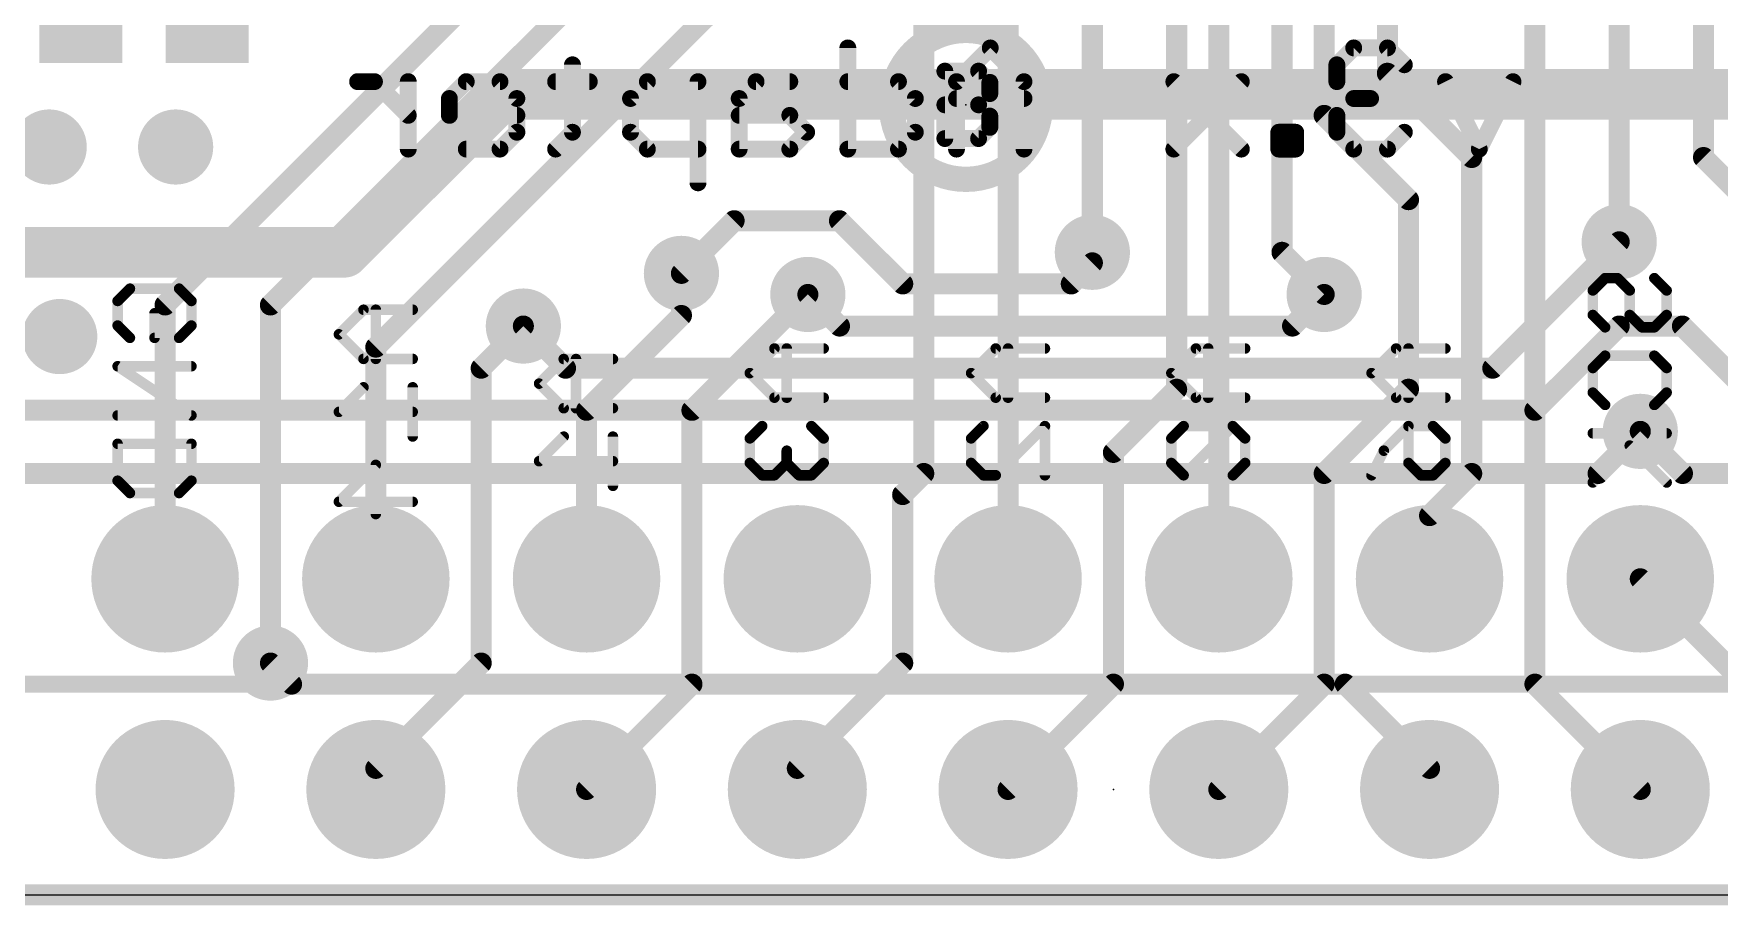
# Model space of a CAD drawing. Extents: x -0.1 to 50.9, y -0.1 to 23.
# Drawn here: x 12.39 to 32.7, y -0.13 to 10.38 of the extents above; entities that cross this region are included whole.
import ezdxf

# ---------------------------------------------------------------- set-up
doc = ezdxf.new("R2010")
doc.units = 0
for name, color, linetype in [('1', 12, 'CONTINUOUS'), ('16', 132, 'CONTINUOUS'), ('17', 110, 'CONTINUOUS'), ('18', 110, 'CONTINUOUS'), ('20', 53, 'CONTINUOUS'), ('21', 40, 'CONTINUOUS'), ('22', 6, 'CONTINUOUS'), ('23', 40, 'CONTINUOUS')]:
    doc.layers.add(name, color=color, linetype=linetype)

# ---------------------------------------------------------------- blocks, each defined once
blk = doc.blocks.new('ROUNDP')
at = {"const_width": 0.5}
blk.add_lwpolyline([(0, -0.25, 1), (0, 0.25, 1), (0, -0.25)], format="xyb", dxfattribs=at)
blk = doc.blocks.new('RECT')
blk.add_solid([(-0.5, -0.5), (0.5, -0.5), (-0.5, 0.5), (0.5, 0.5)])
blk = doc.blocks.new('ROUNDV')
at = {"const_width": 0.5}
blk.add_lwpolyline([(0, -0.25, 1), (0, 0.25, 1), (0, -0.25)], format="xyb", dxfattribs=at)

msp = doc.modelspace()

# ---------------------------------------------------------------- linework, layer by layer
at = {"layer": '1'}
for points, const_width in [([(18.034, 9.652), (16.129, 7.747)], 0.6096), ([(33.528, 9.652), (18.034, 9.652)], 0.6096), ([(20.193, 7.493), (20.828, 8.128)], 0.254), ([(20.828, 8.128), (22.098, 8.128)], 0.254), ([(22.098, 8.128), (22.86, 7.366)], 0.254), ([(16.129, 7.747), (10.939, 7.747)], 0.6096), ([(31.496, 7.874), (29.972, 6.35)], 0.254), ([(24.892, 7.366), (25.146, 7.62)], 0.254), ([(25.146, 7.62), (25.146, 7.747)], 0.254), ([(22.098, 6.858), (21.717, 7.239)], 0.254), ([(22.86, 7.366), (24.892, 7.366)], 0.254), ([(27.94, 7.239), (27.559, 6.858)], 0.254), ([(18.796, 6.35), (18.288, 6.858)], 0.254), ([(27.559, 6.858), (22.098, 6.858)], 0.254), ([(31.496, 6.858), (30.48, 5.842)], 0.254), ([(32.258, 6.858), (31.496, 6.858)], 0.254), ([(33.02, 6.096), (32.258, 6.858)], 0.254), ([(29.972, 6.35), (18.796, 6.35)], 0.254), ([(30.48, 5.842), (5.842, 5.842)], 0.254), ([(31.242, 5.08), (31.75, 5.588)], 0.254), ([(7.62, 5.08), (31.242, 5.08)], 0.254), ([(15.494, 2.54), (15.24, 2.794)], 0.254), ([(28.194, 2.54), (15.494, 2.54)], 0.254), ([(29.21, 1.524), (28.194, 2.54)], 0.254), ([(29.21, 1.27), (29.21, 1.524)], 0.254), ([(0, 0), (50.8, 0)], 0.254)]:
    msp.add_lwpolyline(points, dxfattribs=dict(at, const_width=const_width))
for points, const_width in [([(18.034, 9.8044, 1), (18.034, 9.4996)], 0.3048), ([(18.1418, 9.5442, 1), (17.9262, 9.7598)], 0.3048), ([(20.828, 8.1915, 1), (20.828, 8.0645)], 0.127), ([(20.8729, 8.0831, 1), (20.7831, 8.1729)], 0.127), ([(22.1429, 8.1729, 1), (22.0531, 8.0831)], 0.127), ([(22.098, 8.0645, 1), (22.098, 8.1915)], 0.127), ([(16.0212, 7.8548, 1), (16.2368, 7.6392)], 0.3048), ([(16.129, 7.5946, 1), (16.129, 7.8994)], 0.3048), ([(31.5409, 7.8291, 1), (31.4511, 7.9189)], 0.127), ([(25.2095, 7.747, 1), (25.0825, 7.747)], 0.127), ([(25.1909, 7.5751, 1), (25.1011, 7.6649)], 0.127), ([(20.1481, 7.5379, 1), (20.2379, 7.4481)], 0.127), ([(25.0825, 7.62, 1), (25.2095, 7.62)], 0.127), ([(21.7619, 7.2839, 1), (21.6721, 7.1941)], 0.127), ([(22.86, 7.4295, 1), (22.86, 7.3025)], 0.127), ([(22.8151, 7.3211, 1), (22.9049, 7.4109)], 0.127), ([(24.8471, 7.4109, 1), (24.9369, 7.3211)], 0.127), ([(24.892, 7.3025, 1), (24.892, 7.4295)], 0.127), ([(27.9849, 7.1941, 1), (27.8951, 7.2839)], 0.127), ([(18.3329, 6.9029, 1), (18.2431, 6.8131)], 0.127), ([(22.098, 6.9215, 1), (22.098, 6.7945)], 0.127), ([(22.0531, 6.8131, 1), (22.1429, 6.9029)], 0.127), ([(27.5141, 6.9029, 1), (27.6039, 6.8131)], 0.127), ([(27.559, 6.7945, 1), (27.559, 6.9215)], 0.127), ([(31.496, 6.9215, 1), (31.496, 6.7945)], 0.127), ([(31.5409, 6.8131, 1), (31.4511, 6.9029)], 0.127), ([(32.3029, 6.9029, 1), (32.2131, 6.8131)], 0.127), ([(32.258, 6.7945, 1), (32.258, 6.9215)], 0.127), ([(18.796, 6.4135, 1), (18.796, 6.2865)], 0.127), ([(18.7511, 6.3051, 1), (18.8409, 6.3949)], 0.127), ([(29.9271, 6.3949, 1), (30.0169, 6.3051)], 0.127), ([(29.972, 6.2865, 1), (29.972, 6.4135)], 0.127), ([(30.4351, 5.8869, 1), (30.5249, 5.7971)], 0.127), ([(30.48, 5.7785, 1), (30.48, 5.9055)], 0.127), ([(31.7949, 5.5431, 1), (31.7051, 5.6329)], 0.127), ([(31.1971, 5.1249, 1), (31.2869, 5.0351)], 0.127), ([(31.242, 5.0165, 1), (31.242, 5.1435)], 0.127), ([(15.2849, 2.8389, 1), (15.1951, 2.7491)], 0.127), ([(15.494, 2.6035, 1), (15.494, 2.4765)], 0.127), ([(15.4491, 2.4951, 1), (15.5389, 2.5849)], 0.127), ([(28.2389, 2.5849, 1), (28.1491, 2.4951)], 0.127), ([(28.194, 2.4765, 1), (28.194, 2.6035)], 0.127), ([(29.2735, 1.524, 1), (29.1465, 1.524)], 0.127), ([(29.1651, 1.4791, 1), (29.2549, 1.5689)], 0.127), ([(29.1465, 1.27, 1), (29.2735, 1.27)], 0.127)]:
    msp.add_lwpolyline(points, format="xyb", dxfattribs=dict(at, const_width=const_width))
at = {"layer": '16', "const_width": 0.254}
for points in [[(25.146, 7.747), (25.146, 17.526)], [(26.162, 17.526), (26.162, 6.096)], [(23.114, 17.272), (23.114, 5.08)], [(26.67, 3.81), (26.67, 17.018)], [(27.432, 16.764), (27.432, 7.747)], [(24.13, 3.81), (24.13, 16.51)], [(27.94, 9.398), (27.94, 15.494)], [(28.702, 9.906), (28.702, 14.986)], [(31.496, 13.716), (31.496, 7.874)], [(13.97, 7.112), (19.304, 12.446)], [(15.24, 7.112), (20.32, 12.192)], [(21.844, 11.938), (16.51, 6.604)], [(32.512, 11.176), (32.512, 8.89)], [(30.48, 2.54), (30.48, 10.922)], [(29.718, 8.89), (28.702, 9.906)], [(28.956, 8.382), (27.94, 9.398)], [(29.718, 5.08), (29.718, 8.89)], [(32.512, 8.89), (33.782, 7.62)], [(28.956, 6.096), (28.956, 8.382)], [(27.432, 7.747), (27.94, 7.239)], [(20.193, 6.985), (20.193, 7.493)], [(21.717, 7.239), (20.32, 5.842)], [(13.97, 3.81), (13.97, 7.112)], [(15.24, 2.794), (15.24, 7.112)], [(19.05, 5.842), (20.193, 6.985)], [(18.288, 6.858), (17.78, 6.35)], [(16.51, 6.604), (16.51, 3.81)], [(17.78, 6.35), (17.78, 2.794)], [(26.162, 6.096), (25.4, 5.334)], [(27.94, 5.08), (28.956, 6.096)], [(19.05, 3.81), (19.05, 5.842)], [(20.32, 5.842), (20.32, 2.54)], [(31.75, 5.588), (32.258, 5.08)], [(25.4, 5.334), (25.4, 2.54)], [(23.114, 5.08), (22.86, 4.826)], [(27.94, 2.54), (27.94, 5.08)], [(29.21, 4.572), (29.718, 5.08)], [(32.258, 5.08), (35.814, 5.08)], [(22.86, 4.826), (22.86, 2.794)], [(29.21, 3.81), (29.21, 4.572)], [(31.75, 3.81), (34.29, 1.27)], [(17.78, 2.794), (16.51, 1.524)], [(22.86, 2.794), (21.59, 1.524)], [(20.32, 2.54), (19.05, 1.27)], [(25.4, 2.54), (24.13, 1.27)], [(26.67, 1.27), (27.94, 2.54)], [(31.75, 1.27), (30.48, 2.54)], [(16.51, 1.524), (16.51, 1.27)], [(21.59, 1.524), (21.59, 1.27)], [(0, 0), (50.8, 0)]]:
    msp.add_lwpolyline(points, dxfattribs=at)
at = {"layer": '16', "const_width": 0.127}
for points in [[(28.7469, 9.9509, 1), (28.6571, 9.8611)], [(28.6385, 9.906, 1), (28.7655, 9.906)], [(27.9849, 9.4429, 1), (27.8951, 9.3531)], [(27.8765, 9.398, 1), (28.0035, 9.398)], [(29.7815, 8.89, 1), (29.6545, 8.89)], [(29.6731, 8.8451, 1), (29.7629, 8.9349)], [(32.5569, 8.9349, 1), (32.4671, 8.8451)], [(32.4485, 8.89, 1), (32.5755, 8.89)], [(29.0195, 8.382, 1), (28.8925, 8.382)], [(28.9111, 8.3371, 1), (29.0009, 8.4269)], [(31.4325, 7.874, 1), (31.5595, 7.874)], [(25.0825, 7.747, 1), (25.2095, 7.747)], [(27.4769, 7.7919, 1), (27.3871, 7.7021)], [(27.3685, 7.747, 1), (27.4955, 7.747)], [(20.2565, 7.493, 1), (20.1295, 7.493)], [(21.7619, 7.1941, 1), (21.6721, 7.2839)], [(27.8951, 7.1941, 1), (27.9849, 7.2839)], [(14.0335, 7.112, 1), (13.9065, 7.112)], [(13.9251, 7.1569, 1), (14.0149, 7.0671)], [(15.3035, 7.112, 1), (15.1765, 7.112)], [(15.1951, 7.1569, 1), (15.2849, 7.0671)], [(20.2379, 6.9401, 1), (20.1481, 7.0299)], [(18.3329, 6.8131, 1), (18.2431, 6.9029)], [(20.1295, 6.985, 1), (20.2565, 6.985)], [(16.5735, 6.604, 1), (16.4465, 6.604)], [(16.4651, 6.6489, 1), (16.5549, 6.5591)], [(17.8435, 6.35, 1), (17.7165, 6.35)], [(17.7351, 6.3949, 1), (17.8249, 6.3051)], [(26.0985, 6.096, 1), (26.2255, 6.096)], [(26.2069, 6.0511, 1), (26.1171, 6.1409)], [(28.8925, 6.096, 1), (29.0195, 6.096)], [(29.0009, 6.0511, 1), (28.9111, 6.1409)], [(19.1135, 5.842, 1), (18.9865, 5.842)], [(19.0051, 5.8869, 1), (19.0949, 5.7971)], [(20.3835, 5.842, 1), (20.2565, 5.842)], [(20.2751, 5.8869, 1), (20.3649, 5.7971)], [(31.7949, 5.6329, 1), (31.7051, 5.5431)], [(25.4635, 5.334, 1), (25.3365, 5.334)], [(25.3551, 5.3789, 1), (25.4449, 5.2891)], [(23.0505, 5.08, 1), (23.1775, 5.08)], [(23.1589, 5.0351, 1), (23.0691, 5.1249)], [(28.0035, 5.08, 1), (27.8765, 5.08)], [(27.8951, 5.1249, 1), (27.9849, 5.0351)], [(29.6545, 5.08, 1), (29.7815, 5.08)], [(29.7629, 5.0351, 1), (29.6731, 5.1249)], [(32.258, 5.1435, 1), (32.258, 5.0165)], [(32.2131, 5.0351, 1), (32.3029, 5.1249)], [(22.9235, 4.826, 1), (22.7965, 4.826)], [(22.8151, 4.8709, 1), (22.9049, 4.7811)], [(29.2735, 4.572, 1), (29.1465, 4.572)], [(29.1651, 4.6169, 1), (29.2549, 4.5271)], [(13.9065, 3.81, 1), (14.0335, 3.81)], [(16.4465, 3.81, 1), (16.5735, 3.81)], [(18.9865, 3.81, 1), (19.1135, 3.81)], [(24.0665, 3.81, 1), (24.1935, 3.81)], [(26.6065, 3.81, 1), (26.7335, 3.81)], [(29.1465, 3.81, 1), (29.2735, 3.81)], [(31.7949, 3.8549, 1), (31.7051, 3.7651)], [(15.1765, 2.794, 1), (15.3035, 2.794)], [(17.7165, 2.794, 1), (17.8435, 2.794)], [(17.8249, 2.7491, 1), (17.7351, 2.8389)], [(22.7965, 2.794, 1), (22.9235, 2.794)], [(22.9049, 2.7491, 1), (22.8151, 2.8389)], [(20.3649, 2.4951, 1), (20.2751, 2.5849)], [(25.4449, 2.4951, 1), (25.3551, 2.5849)], [(27.9849, 2.4951, 1), (27.8951, 2.5849)], [(30.5249, 2.5849, 1), (30.4351, 2.4951)], [(20.2565, 2.54, 1), (20.3835, 2.54)], [(25.3365, 2.54, 1), (25.4635, 2.54)], [(27.8765, 2.54, 1), (28.0035, 2.54)], [(30.4165, 2.54, 1), (30.5435, 2.54)], [(16.5735, 1.524, 1), (16.4465, 1.524)], [(16.4651, 1.5689, 1), (16.5549, 1.4791)], [(21.6535, 1.524, 1), (21.5265, 1.524)], [(21.5451, 1.5689, 1), (21.6349, 1.4791)], [(16.4465, 1.27, 1), (16.5735, 1.27)], [(19.0051, 1.3149, 1), (19.0949, 1.2251)], [(21.5265, 1.27, 1), (21.6535, 1.27)], [(24.0851, 1.3149, 1), (24.1749, 1.2251)], [(26.6251, 1.3149, 1), (26.7149, 1.2251)], [(31.7051, 1.2251, 1), (31.7949, 1.3149)]]:
    msp.add_lwpolyline(points, format="xyb", dxfattribs=at)
at = {"layer": '20'}
msp.add_line((2.54, 0), (48.26, 0), dxfattribs=at)
at = {"layer": '21'}
for points, const_width in [([(23.622, 8.627, 1), (23.622, 10.423, 1), (23.622, 8.627)], 0.3048), ([(23.4188, 9.9321, 1), (23.3172, 9.9321)], 0.1016), ([(23.368, 9.9829, 1), (23.368, 9.8813)], 0.1016), ([(23.8107, 9.968, 1), (23.7388, 9.8962)], 0.1016), ([(23.7747, 9.8813, 1), (23.7747, 9.9829)], 0.1016), ([(23.9611, 9.7965, 1), (23.8595, 9.7965)], 0.1016), ([(23.8744, 9.7606, 1), (23.9462, 9.8324)], 0.1016), ([(23.9462, 9.625, 1), (23.8744, 9.6968)], 0.1016), ([(23.368, 9.5761, 1), (23.368, 9.4745)], 0.1016), ([(23.8107, 9.5613, 1), (23.7388, 9.4894)], 0.1016), ([(23.7388, 9.5613, 1), (23.8107, 9.4894)], 0.1016), ([(23.7747, 9.4745, 1), (23.7747, 9.5761)], 0.1016), ([(23.8595, 9.6609, 1), (23.9611, 9.6609)], 0.1016), ([(23.9611, 9.3898, 1), (23.8595, 9.3898)], 0.1016), ([(23.8744, 9.3538, 1), (23.9462, 9.4257)], 0.1016), ([(23.9462, 9.2183, 1), (23.8744, 9.2901)], 0.1016), ([(23.368, 9.1694, 1), (23.368, 9.0678)], 0.1016), ([(23.3172, 9.1186, 1), (23.4188, 9.1186)], 0.1016), ([(23.7388, 9.1545, 1), (23.8107, 9.0827)], 0.1016), ([(23.7747, 9.0678, 1), (23.7747, 9.1694)], 0.1016), ([(23.8595, 9.2542, 1), (23.9611, 9.2542)], 0.1016)]:
    msp.add_lwpolyline(points, format="xyb", dxfattribs=dict(at, const_width=const_width))
at = {"layer": '21', "const_width": 0.2032}
for points in [[(23.368, 9.1186), (23.368, 9.9321)], [(23.368, 9.9321), (23.7747, 9.9321)], [(23.7747, 9.9321), (23.9103, 9.7965)], [(23.9103, 9.6609), (23.7747, 9.5253)], [(23.9103, 9.7965), (23.9103, 9.6609)], [(23.368, 9.5253), (23.7747, 9.5253)], [(23.7747, 9.5253), (23.9103, 9.3898)], [(23.9103, 9.2542), (23.7747, 9.1186)], [(23.9103, 9.3898), (23.9103, 9.2542)], [(23.7747, 9.1186), (23.368, 9.1186)], [(35.56, 2.54), (0, 2.54)]]:
    msp.add_lwpolyline(points, dxfattribs=at)
at = {"layer": '22'}
for points, const_width in [([(22.1989, 10.2118), (22.1989, 8.9916)], 0.2032), ([(23.9154, 10.2118), (23.5086, 9.8051)], 0.2032), ([(24.3221, 9.8051), (23.9154, 10.2118)], 0.2032), ([(28.2961, 10.2118), (28.0927, 10.0085)], 0.2032), ([(28.7028, 10.2118), (28.2961, 10.2118)], 0.2032), ([(28.9062, 10.0085), (28.7028, 10.2118)], 0.2032), ([(18.8799, 10.0085), (18.8799, 9.195)], 0.2032), ([(28.0927, 10.0085), (28.0927, 9.8051)], 0.2032), ([(16.4936, 9.8051), (16.2902, 9.8051)], 0.2032), ([(16.9004, 9.3983), (16.4936, 9.8051)], 0.2032), ([(16.9004, 8.9916), (16.9004, 9.8051)], 0.2032), ([(17.6, 9.8051), (17.3966, 9.6017)], 0.2032), ([(18.0067, 9.8051), (17.6, 9.8051)], 0.2032), ([(18.2101, 9.6017), (18.0067, 9.8051)], 0.2032), ([(19.0832, 9.8051), (18.6765, 9.8051)], 0.2032), ([(19.7828, 9.8051), (19.5795, 9.6017)], 0.2032), ([(20.393, 9.8051), (19.7828, 9.8051)], 0.2032), ([(20.393, 8.5849), (20.393, 9.8051)], 0.2032), ([(21.0926, 9.8051), (20.8892, 9.6017)], 0.2032), ([(21.4993, 9.8051), (21.0926, 9.8051)], 0.2032), ([(22.809, 9.8051), (22.1989, 9.8051)], 0.2032), ([(23.0124, 9.6017), (22.809, 9.8051)], 0.2032), ([(23.5086, 9.8051), (23.5086, 8.9916)], 0.2032), ([(24.3221, 8.9916), (24.3221, 9.8051)], 0.2032), ([(26.9416, 9.8051), (26.1281, 8.9916)], 0.2032), ([(26.9416, 8.9916), (26.1281, 9.8051)], 0.2032), ([(28.0927, 9.8051), (28.2961, 9.6017)], 0.2032), ([(29.8092, 8.9916), (29.4024, 9.8051)], 0.2032), ([(30.2159, 9.8051), (29.8092, 8.9916)], 0.2032), ([(17.3966, 9.6017), (17.3966, 9.3983)], 0.2032), ([(18.2101, 9.195), (18.2101, 9.6017)], 0.2032), ([(19.5795, 9.6017), (19.5795, 9.195)], 0.2032), ([(20.8892, 9.6017), (20.8892, 8.9916)], 0.2032), ([(23.0124, 9.195), (23.0124, 9.6017)], 0.2032), ([(24.3221, 9.6017), (23.5086, 9.6017)], 0.2032), ([(28.2961, 9.6017), (28.0927, 9.3983)], 0.2032), ([(28.2961, 9.6017), (28.4994, 9.6017)], 0.2032), ([(17.3966, 9.3983), (18.2101, 9.3983)], 0.2032), ([(21.4993, 9.3983), (20.8892, 9.3983)], 0.2032), ([(21.7027, 9.195), (21.4993, 9.3983)], 0.2032), ([(28.0927, 9.3983), (28.0927, 9.195)], 0.2032), ([(18.0067, 8.9916), (18.2101, 9.195)], 0.2032), ([(18.8799, 9.195), (18.6765, 8.9916)], 0.2032), ([(19.5795, 9.195), (19.7828, 8.9916)], 0.2032), ([(21.4993, 8.9916), (21.7027, 9.195)], 0.2032), ([(22.809, 8.9916), (23.0124, 9.195)], 0.2032), ([(27.5965, 9.195), (27.3931, 9.195)], 0.2032), ([(27.3931, 9.195), (27.3931, 8.9916)], 0.2032), ([(27.5965, 8.9916), (27.5965, 9.195)], 0.2032), ([(28.0927, 9.195), (28.2961, 8.9916)], 0.2032), ([(28.7028, 8.9916), (28.9062, 9.195)], 0.2032), ([(17.6, 8.9916), (18.0067, 8.9916)], 0.2032), ([(19.7828, 8.9916), (20.393, 8.9916)], 0.2032), ([(20.8892, 8.9916), (21.4993, 8.9916)], 0.2032), ([(22.1989, 8.9916), (22.809, 8.9916)], 0.2032), ([(27.3931, 8.9916), (27.5965, 8.9916)], 0.2032), ([(28.2961, 8.9916), (28.7028, 8.9916)], 0.2032), ([(13.3977, 7.1605), (13.546, 7.3088)], 0.127), ([(13.546, 7.3088), (14.1392, 7.3088)], 0.127), ([(14.1392, 7.3088), (14.2875, 7.1605)], 0.127), ([(31.1777, 7.2875), (31.326, 7.4358)], 0.127), ([(31.1777, 6.9909), (31.1777, 7.2875)], 0.127), ([(31.326, 7.4358), (31.4743, 7.4358)], 0.127), ([(31.4743, 7.4358), (31.6226, 7.2875)], 0.127), ([(31.6226, 7.2875), (31.6226, 6.9909)], 0.127), ([(32.0675, 7.2875), (31.9192, 7.4358)], 0.127), ([(32.0675, 6.9909), (32.0675, 7.2875)], 0.127), ([(13.3977, 6.8639), (13.3977, 7.1605)], 0.127), ([(14.2875, 7.1605), (14.2875, 6.8639)], 0.127), ([(16.3613, 7.0548), (16.0647, 6.7582)], 0.127), ([(16.9545, 7.0548), (16.3613, 7.0548)], 0.127), ([(16.5096, 7.0548), (16.5096, 6.4616)], 0.127), ([(13.546, 6.7156), (13.3977, 6.8639)], 0.127), ([(13.8426, 6.7156), (13.8426, 7.0122)], 0.127), ([(14.2875, 6.8639), (14.1392, 6.7156)], 0.127), ([(31.326, 6.8426), (31.1777, 6.9909)], 0.127), ([(31.6226, 6.9909), (31.7709, 6.8426)], 0.127), ([(31.9192, 6.8426), (32.0675, 6.9909)], 0.127), ([(14.1392, 6.7156), (13.8426, 6.7156)], 0.127), ([(16.0647, 6.7582), (16.3613, 6.4616)], 0.127), ([(31.7709, 6.8426), (31.9192, 6.8426)], 0.127), ([(16.3613, 6.4616), (16.9545, 6.4616)], 0.127), ([(18.7743, 6.46), (18.4777, 6.1634)], 0.127), ([(19.3675, 6.46), (18.7743, 6.46)], 0.127), ([(18.9226, 6.46), (18.9226, 5.8668)], 0.127), ([(21.3143, 6.587), (21.0177, 6.2904)], 0.127), ([(21.9075, 6.587), (21.3143, 6.587)], 0.127), ([(21.4626, 6.587), (21.4626, 5.9938)], 0.127), ([(23.9813, 6.587), (23.6847, 6.2904)], 0.127), ([(24.5745, 6.587), (23.9813, 6.587)], 0.127), ([(24.1296, 6.587), (24.1296, 5.9938)], 0.127), ([(26.3943, 6.587), (26.0977, 6.2904)], 0.127), ([(26.9875, 6.587), (26.3943, 6.587)], 0.127), ([(26.5426, 6.587), (26.5426, 5.9938)], 0.127), ([(28.8073, 6.587), (28.5107, 6.2904)], 0.127), ([(29.4005, 6.587), (28.8073, 6.587)], 0.127), ([(28.9556, 6.587), (28.9556, 5.9938)], 0.127), ([(31.1777, 6.352), (31.326, 6.5003)], 0.127), ([(31.326, 6.5003), (31.9192, 6.5003)], 0.127), ([(31.9192, 6.5003), (32.0675, 6.352)], 0.127), ([(14.2875, 6.3733), (13.3977, 6.3733)], 0.127), ([(13.3977, 6.3733), (14.2875, 5.7801)], 0.127), ([(21.0177, 6.2904), (21.3143, 5.9938)], 0.127), ([(23.6847, 6.2904), (23.9813, 5.9938)], 0.127), ([(26.0977, 6.2904), (26.3943, 5.9938)], 0.127), ([(28.5107, 6.2904), (28.8073, 5.9938)], 0.127), ([(31.1777, 6.0554), (31.1777, 6.352)], 0.127), ([(32.0675, 6.352), (32.0675, 6.0554)], 0.127), ([(16.3613, 6.1193), (16.0647, 5.8227)], 0.127), ([(16.9545, 6.1193), (16.9545, 5.5261)], 0.127), ([(18.4777, 6.1634), (18.7743, 5.8668)], 0.127), ([(31.326, 5.9071), (31.1777, 6.0554)], 0.127), ([(32.0675, 6.0554), (31.9192, 5.9071)], 0.127), ([(18.7743, 5.8668), (19.3675, 5.8668)], 0.127), ([(21.3143, 5.9938), (21.9075, 5.9938)], 0.127), ([(23.9813, 5.9938), (24.5745, 5.9938)], 0.127), ([(26.3943, 5.9938), (26.9875, 5.9938)], 0.127), ([(28.8073, 5.9938), (29.4005, 5.9938)], 0.127), ([(14.2875, 5.7801), (13.3977, 5.7801)], 0.127), ([(16.0647, 5.8227), (16.9545, 5.8227)], 0.127), ([(21.166, 5.6515), (21.0177, 5.5032)], 0.127), ([(21.9075, 5.5032), (21.7592, 5.6515)], 0.127), ([(23.6847, 5.5032), (23.833, 5.6515)], 0.127), ([(24.5745, 5.6515), (23.9813, 5.0583)], 0.127), ([(24.5745, 5.0583), (24.5745, 5.6515)], 0.127), ([(26.246, 5.6515), (26.0977, 5.5032)], 0.127), ([(26.8392, 5.6515), (26.246, 5.6515)], 0.127), ([(26.8392, 5.6515), (26.246, 5.0583)], 0.127), ([(26.9875, 5.5032), (26.8392, 5.6515)], 0.127), ([(28.659, 5.3549), (28.9556, 5.6515)], 0.127), ([(28.9556, 5.6515), (29.2522, 5.6515)], 0.127), ([(28.9556, 5.2066), (28.9556, 5.6515)], 0.127), ([(29.2522, 5.6515), (29.4005, 5.5032)], 0.127), ([(13.3977, 5.4377), (14.2875, 5.4377)], 0.127), ([(13.3977, 4.9929), (13.3977, 5.4377)], 0.127), ([(14.2875, 5.4377), (14.2875, 4.9929)], 0.127), ([(18.7743, 5.5245), (18.4777, 5.2279)], 0.127), ([(19.3675, 5.5245), (19.3675, 4.9313)], 0.127), ([(21.0177, 5.5032), (21.0177, 5.2066)], 0.127), ([(21.9075, 5.2066), (21.9075, 5.5032)], 0.127), ([(23.6847, 5.2066), (23.6847, 5.5032)], 0.127), ([(26.0977, 5.5032), (26.0977, 5.2066)], 0.127), ([(26.9875, 5.2066), (26.9875, 5.5032)], 0.127), ([(29.4005, 5.5032), (29.4005, 5.2066)], 0.127), ([(31.1777, 5.5647), (32.0675, 5.5647)], 0.127), ([(31.7709, 5.5647), (31.1777, 4.9716)], 0.127), ([(18.4777, 5.2279), (19.3675, 5.2279)], 0.127), ([(21.4626, 5.2066), (21.4626, 5.3549)], 0.127), ([(28.5107, 5.0583), (28.659, 5.3549)], 0.127), ([(31.6226, 5.4165), (32.0675, 4.9716)], 0.127), ([(16.0647, 4.7389), (16.5096, 5.1837)], 0.127), ([(16.5096, 5.1837), (16.5096, 4.5906)], 0.127), ([(21.0177, 5.2066), (21.166, 5.0583)], 0.127), ([(21.166, 5.0583), (21.3143, 5.0583)], 0.127), ([(21.3143, 5.0583), (21.4626, 5.2066)], 0.127), ([(21.4626, 5.2066), (21.6109, 5.0583)], 0.127), ([(21.6109, 5.0583), (21.7592, 5.0583)], 0.127), ([(21.7592, 5.0583), (21.9075, 5.2066)], 0.127), ([(23.833, 5.0583), (23.6847, 5.2066)], 0.127), ([(23.9813, 5.0583), (23.833, 5.0583)], 0.127), ([(26.0977, 5.2066), (26.246, 5.0583)], 0.127), ([(26.246, 5.0583), (26.8392, 5.0583)], 0.127), ([(26.8392, 5.0583), (26.9875, 5.2066)], 0.127), ([(29.1039, 5.0583), (28.9556, 5.2066)], 0.127), ([(29.2522, 5.0583), (29.1039, 5.0583)], 0.127), ([(29.4005, 5.2066), (29.2522, 5.0583)], 0.127), ([(13.546, 4.8446), (13.3977, 4.9929)], 0.127), ([(14.1392, 4.8446), (13.546, 4.8446)], 0.127), ([(14.2875, 4.9929), (14.1392, 4.8446)], 0.127), ([(16.9545, 4.7389), (16.0647, 4.7389)], 0.127)]:
    msp.add_lwpolyline(points, dxfattribs=dict(at, const_width=const_width))
for points, const_width in [([(22.2497, 10.2118, 1), (22.1481, 10.2118)], 0.1016), ([(23.9513, 10.2478, 1), (23.8795, 10.1759)], 0.1016), ([(23.9513, 10.1759, 1), (23.8795, 10.2478)], 0.1016), ([(28.2961, 10.2626, 1), (28.2961, 10.161)], 0.1016), ([(28.332, 10.1759, 1), (28.2601, 10.2478)], 0.1016), ([(28.7387, 10.2478, 1), (28.6669, 10.1759)], 0.1016), ([(28.7028, 10.161, 1), (28.7028, 10.2626)], 0.1016), ([(18.9307, 10.0085, 1), (18.8291, 10.0085)], 0.1016), ([(28.1435, 10.0085, 1), (28.0419, 10.0085)], 0.1016), ([(28.0568, 10.0444, 1), (28.1286, 9.9725)], 0.1016), ([(28.8703, 9.9725, 1), (28.9421, 10.0444)], 0.1016), ([(16.2902, 9.8559, 1), (16.2902, 9.7543)], 0.1016), ([(16.5295, 9.841, 1), (16.4577, 9.7692)], 0.1016), ([(16.4936, 9.7543, 1), (16.4936, 9.8559)], 0.1016), ([(16.9512, 9.8051, 1), (16.8496, 9.8051)], 0.1016), ([(17.6, 9.8559, 1), (17.6, 9.7543)], 0.1016), ([(17.6359, 9.7692, 1), (17.564, 9.841)], 0.1016), ([(18.0426, 9.841, 1), (17.9708, 9.7692)], 0.1016), ([(18.0067, 9.7543, 1), (18.0067, 9.8559)], 0.1016), ([(18.6765, 9.8559, 1), (18.6765, 9.7543)], 0.1016), ([(19.0832, 9.7543, 1), (19.0832, 9.8559)], 0.1016), ([(19.7828, 9.8559, 1), (19.7828, 9.7543)], 0.1016), ([(19.8188, 9.7692, 1), (19.7469, 9.841)], 0.1016), ([(20.4438, 9.8051, 1), (20.3422, 9.8051)], 0.1016), ([(20.393, 9.7543, 1), (20.393, 9.8559)], 0.1016), ([(21.0926, 9.8559, 1), (21.0926, 9.7543)], 0.1016), ([(21.1285, 9.7692, 1), (21.0566, 9.841)], 0.1016), ([(21.4993, 9.7543, 1), (21.4993, 9.8559)], 0.1016), ([(22.1989, 9.8559, 1), (22.1989, 9.7543)], 0.1016), ([(22.845, 9.841, 1), (22.7731, 9.7692)], 0.1016), ([(22.809, 9.7543, 1), (22.809, 9.8559)], 0.1016), ([(23.5594, 9.8051, 1), (23.4578, 9.8051)], 0.1016), ([(23.4727, 9.841, 1), (23.5446, 9.7692)], 0.1016), ([(24.3729, 9.8051, 1), (24.2713, 9.8051)], 0.1016), ([(24.2862, 9.7692, 1), (24.3581, 9.841)], 0.1016), ([(26.164, 9.841, 1), (26.0922, 9.7692)], 0.1016), ([(26.9775, 9.7692, 1), (26.9057, 9.841)], 0.1016), ([(28.1286, 9.841, 1), (28.0568, 9.7692)], 0.1016), ([(28.0419, 9.8051, 1), (28.1435, 9.8051)], 0.1016), ([(29.4478, 9.8278, 1), (29.357, 9.7824)], 0.1016), ([(30.2613, 9.7824, 1), (30.1705, 9.8278)], 0.1016), ([(17.4474, 9.6017, 1), (17.3458, 9.6017)], 0.1016), ([(17.3607, 9.6376, 1), (17.4325, 9.5658)], 0.1016), ([(18.2609, 9.6017, 1), (18.1593, 9.6017)], 0.1016), ([(18.1742, 9.5658, 1), (18.246, 9.6376)], 0.1016), ([(19.5435, 9.6376, 1), (19.6154, 9.5658)], 0.1016), ([(19.6303, 9.6017, 1), (19.5287, 9.6017)], 0.1016), ([(20.94, 9.6017, 1), (20.8384, 9.6017)], 0.1016), ([(20.8533, 9.6376, 1), (20.9251, 9.5658)], 0.1016), ([(23.0632, 9.6017, 1), (22.9616, 9.6017)], 0.1016), ([(22.9765, 9.5658, 1), (23.0483, 9.6376)], 0.1016), ([(23.5086, 9.6525, 1), (23.5086, 9.5509)], 0.1016), ([(24.3221, 9.5509, 1), (24.3221, 9.6525)], 0.1016), ([(28.2961, 9.6525, 1), (28.2961, 9.5509)], 0.1016), ([(28.332, 9.5658, 1), (28.2601, 9.6376)], 0.1016), ([(28.2601, 9.5658, 1), (28.332, 9.6376)], 0.1016), ([(28.4994, 9.5509, 1), (28.4994, 9.6525)], 0.1016), ([(16.8644, 9.3624, 1), (16.9363, 9.4343)], 0.1016), ([(17.3966, 9.4491, 1), (17.3966, 9.3475)], 0.1016), ([(17.3458, 9.3983, 1), (17.4474, 9.3983)], 0.1016), ([(18.2101, 9.3475, 1), (18.2101, 9.4491)], 0.1016), ([(20.8892, 9.4491, 1), (20.8892, 9.3475)], 0.1016), ([(21.5352, 9.4343, 1), (21.4634, 9.3624)], 0.1016), ([(21.4993, 9.3475, 1), (21.4993, 9.4491)], 0.1016), ([(28.1435, 9.3983, 1), (28.0419, 9.3983)], 0.1016), ([(28.0568, 9.4343, 1), (28.1286, 9.3624)], 0.1016), ([(18.1593, 9.195, 1), (18.2609, 9.195)], 0.1016), ([(18.246, 9.1591, 1), (18.1742, 9.2309)], 0.1016), ([(18.8291, 9.195, 1), (18.9307, 9.195)], 0.1016), ([(18.9158, 9.1591, 1), (18.8439, 9.2309)], 0.1016), ([(19.6154, 9.2309, 1), (19.5435, 9.1591)], 0.1016), ([(19.5287, 9.195, 1), (19.6303, 9.195)], 0.1016), ([(21.7386, 9.1591, 1), (21.6668, 9.2309)], 0.1016), ([(21.6668, 9.1591, 1), (21.7386, 9.2309)], 0.1016), ([(22.9616, 9.195, 1), (23.0632, 9.195)], 0.1016), ([(23.0483, 9.1591, 1), (22.9765, 9.2309)], 0.1016), ([(27.3931, 9.2458, 1), (27.3931, 9.1442)], 0.1016), ([(27.4439, 9.195, 1), (27.3423, 9.195)], 0.1016), ([(27.6472, 9.195, 1), (27.5457, 9.195)], 0.1016), ([(27.5965, 9.1442, 1), (27.5965, 9.2458)], 0.1016), ([(28.1286, 9.2309, 1), (28.0568, 9.1591)], 0.1016), ([(28.0419, 9.195, 1), (28.1435, 9.195)], 0.1016), ([(28.9421, 9.1591, 1), (28.8703, 9.2309)], 0.1016), ([(16.8496, 8.9916, 1), (16.9512, 8.9916)], 0.1016), ([(17.6, 9.0424, 1), (17.6, 8.9408)], 0.1016), ([(17.9708, 9.0275, 1), (18.0426, 8.9557)], 0.1016), ([(18.0067, 8.9408, 1), (18.0067, 9.0424)], 0.1016), ([(18.6406, 9.0275, 1), (18.7124, 8.9557)], 0.1016), ([(19.7828, 9.0424, 1), (19.7828, 8.9408)], 0.1016), ([(19.7469, 8.9557, 1), (19.8188, 9.0275)], 0.1016), ([(20.393, 8.9408, 1), (20.393, 9.0424)], 0.1016), ([(20.8892, 9.0424, 1), (20.8892, 8.9408)], 0.1016), ([(20.8384, 8.9916, 1), (20.94, 8.9916)], 0.1016), ([(21.4634, 9.0275, 1), (21.5352, 8.9557)], 0.1016), ([(21.4993, 8.9408, 1), (21.4993, 9.0424)], 0.1016), ([(22.1989, 9.0424, 1), (22.1989, 8.9408)], 0.1016), ([(22.1481, 8.9916, 1), (22.2497, 8.9916)], 0.1016), ([(22.7731, 9.0275, 1), (22.845, 8.9557)], 0.1016), ([(22.809, 8.9408, 1), (22.809, 9.0424)], 0.1016), ([(23.4578, 8.9916, 1), (23.5594, 8.9916)], 0.1016), ([(24.2713, 8.9916, 1), (24.3729, 8.9916)], 0.1016), ([(26.0922, 9.0275, 1), (26.164, 8.9557)], 0.1016), ([(26.9057, 8.9557, 1), (26.9775, 9.0275)], 0.1016), ([(27.3931, 9.0424, 1), (27.3931, 8.9408)], 0.1016), ([(27.3423, 8.9916, 1), (27.4439, 8.9916)], 0.1016), ([(27.5457, 8.9916, 1), (27.6472, 8.9916)], 0.1016), ([(27.5965, 8.9408, 1), (27.5965, 9.0424)], 0.1016), ([(28.2961, 9.0424, 1), (28.2961, 8.9408)], 0.1016), ([(28.2601, 8.9557, 1), (28.332, 9.0275)], 0.1016), ([(28.6669, 9.0275, 1), (28.7387, 8.9557)], 0.1016), ([(28.7028, 8.9408, 1), (28.7028, 9.0424)], 0.1016), ([(29.7637, 9.0143, 1), (29.8546, 8.9689)], 0.1016), ([(29.7637, 8.9689, 1), (29.8546, 9.0143)], 0.1016), ([(20.3422, 8.5849, 1), (20.4438, 8.5849)], 0.1016), ([(13.546, 7.3405, 1), (13.546, 7.277)], 0.0635), ([(13.5685, 7.2863, 1), (13.5236, 7.3312)], 0.0635), ([(14.1617, 7.3312, 1), (14.1168, 7.2863)], 0.0635), ([(14.1392, 7.277, 1), (14.1392, 7.3405)], 0.0635), ([(31.2095, 7.2875, 1), (31.146, 7.2875)], 0.0635), ([(31.1553, 7.3099, 1), (31.2002, 7.265)], 0.0635), ([(31.326, 7.4675, 1), (31.326, 7.404)], 0.0635), ([(31.3485, 7.4133, 1), (31.3036, 7.4582)], 0.0635), ([(31.4968, 7.4582, 1), (31.4519, 7.4133)], 0.0635), ([(31.4743, 7.404, 1), (31.4743, 7.4675)], 0.0635), ([(31.6544, 7.2875, 1), (31.5909, 7.2875)], 0.0635), ([(31.6002, 7.265, 1), (31.6451, 7.3099)], 0.0635), ([(31.9417, 7.4582, 1), (31.8968, 7.4133)], 0.0635), ([(32.0993, 7.2875, 1), (32.0358, 7.2875)], 0.0635), ([(32.045, 7.265, 1), (32.09, 7.3099)], 0.0635), ([(13.4295, 7.1605, 1), (13.366, 7.1605)], 0.0635), ([(13.3753, 7.1829, 1), (13.4202, 7.138)], 0.0635), ([(14.3193, 7.1605, 1), (14.2558, 7.1605)], 0.0635), ([(14.265, 7.138, 1), (14.31, 7.1829)], 0.0635), ([(16.3613, 7.0865, 1), (16.3613, 7.023)], 0.0635), ([(16.3838, 7.0323, 1), (16.3389, 7.0772)], 0.0635), ([(16.5414, 7.0548, 1), (16.4779, 7.0548)], 0.0635), ([(16.9545, 7.023, 1), (16.9545, 7.0865)], 0.0635), ([(13.4202, 6.8864, 1), (13.3753, 6.8414)], 0.0635), ([(13.8744, 7.0122, 1), (13.8109, 7.0122)], 0.0635), ([(14.31, 6.8414, 1), (14.265, 6.8864)], 0.0635), ([(31.2002, 7.0134, 1), (31.1553, 6.9684)], 0.0635), ([(31.146, 6.9909, 1), (31.2095, 6.9909)], 0.0635), ([(31.6451, 7.0134, 1), (31.6002, 6.9684)], 0.0635), ([(31.5909, 6.9909, 1), (31.6544, 6.9909)], 0.0635), ([(32.0358, 6.9909, 1), (32.0993, 6.9909)], 0.0635), ([(32.09, 6.9684, 1), (32.045, 7.0134)], 0.0635), ([(13.366, 6.8639, 1), (13.4295, 6.8639)], 0.0635), ([(13.5236, 6.6932, 1), (13.5685, 6.7381)], 0.0635), ([(13.8426, 6.7474, 1), (13.8426, 6.6839)], 0.0635), ([(13.8109, 6.7156, 1), (13.8744, 6.7156)], 0.0635), ([(14.1168, 6.7381, 1), (14.1617, 6.6932)], 0.0635), ([(14.1392, 6.6839, 1), (14.1392, 6.7474)], 0.0635), ([(14.2558, 6.8639, 1), (14.3193, 6.8639)], 0.0635), ([(16.0872, 6.7806, 1), (16.0423, 6.7357)], 0.0635), ([(16.0423, 6.7806, 1), (16.0872, 6.7357)], 0.0635), ([(31.3036, 6.8202, 1), (31.3485, 6.8651)], 0.0635), ([(31.7709, 6.8744, 1), (31.7709, 6.8109)], 0.0635), ([(31.7485, 6.8202, 1), (31.7934, 6.8651)], 0.0635), ([(31.8968, 6.8651, 1), (31.9417, 6.8202)], 0.0635), ([(31.9192, 6.8109, 1), (31.9192, 6.8744)], 0.0635), ([(16.3613, 6.4934, 1), (16.3613, 6.4299)], 0.0635), ([(16.3389, 6.4392, 1), (16.3838, 6.4841)], 0.0635), ([(16.9545, 6.4299, 1), (16.9545, 6.4934)], 0.0635), ([(18.7743, 6.4918, 1), (18.7743, 6.4283)], 0.0635), ([(18.7968, 6.4376, 1), (18.7519, 6.4825)], 0.0635), ([(18.9544, 6.46, 1), (18.8909, 6.46)], 0.0635), ([(19.3675, 6.4283, 1), (19.3675, 6.4918)], 0.0635), ([(21.3143, 6.6188, 1), (21.3143, 6.5553)], 0.0635), ([(21.3368, 6.5646, 1), (21.2919, 6.6095)], 0.0635), ([(21.4944, 6.587, 1), (21.4309, 6.587)], 0.0635), ([(21.9075, 6.5553, 1), (21.9075, 6.6188)], 0.0635), ([(23.9813, 6.6188, 1), (23.9813, 6.5553)], 0.0635), ([(24.0038, 6.5646, 1), (23.9589, 6.6095)], 0.0635), ([(24.1614, 6.587, 1), (24.0979, 6.587)], 0.0635), ([(24.5745, 6.5553, 1), (24.5745, 6.6188)], 0.0635), ([(26.3943, 6.6188, 1), (26.3943, 6.5553)], 0.0635), ([(26.4168, 6.5646, 1), (26.3719, 6.6095)], 0.0635), ([(26.5744, 6.587, 1), (26.5109, 6.587)], 0.0635), ([(26.9875, 6.5553, 1), (26.9875, 6.6188)], 0.0635), ([(28.8073, 6.6188, 1), (28.8073, 6.5553)], 0.0635), ([(28.8298, 6.5646, 1), (28.7849, 6.6095)], 0.0635), ([(28.9874, 6.587, 1), (28.9239, 6.587)], 0.0635), ([(29.4005, 6.5553, 1), (29.4005, 6.6188)], 0.0635), ([(31.326, 6.532, 1), (31.326, 6.4685)], 0.0635), ([(31.3485, 6.4778, 1), (31.3036, 6.5227)], 0.0635), ([(31.9417, 6.5227, 1), (31.8968, 6.4778)], 0.0635), ([(31.9192, 6.4685, 1), (31.9192, 6.532)], 0.0635), ([(13.3977, 6.405, 1), (13.3977, 6.3415)], 0.0635), ([(13.4154, 6.3997, 1), (13.3801, 6.3468)], 0.0635), ([(14.2875, 6.3415, 1), (14.2875, 6.405)], 0.0635), ([(16.4779, 6.4616, 1), (16.5414, 6.4616)], 0.0635), ([(21.0402, 6.3129, 1), (20.9953, 6.268)], 0.0635), ([(20.9953, 6.3129, 1), (21.0402, 6.268)], 0.0635), ([(23.7072, 6.3129, 1), (23.6623, 6.268)], 0.0635), ([(23.6623, 6.3129, 1), (23.7072, 6.268)], 0.0635), ([(26.1202, 6.3129, 1), (26.0753, 6.268)], 0.0635), ([(26.0753, 6.3129, 1), (26.1202, 6.268)], 0.0635), ([(28.5332, 6.3129, 1), (28.4883, 6.268)], 0.0635), ([(28.4883, 6.3129, 1), (28.5332, 6.268)], 0.0635), ([(31.2095, 6.352, 1), (31.146, 6.352)], 0.0635), ([(31.1553, 6.3744, 1), (31.2002, 6.3295)], 0.0635), ([(32.0993, 6.352, 1), (32.0358, 6.352)], 0.0635), ([(32.045, 6.3295, 1), (32.09, 6.3744)], 0.0635), ([(16.3838, 6.0968, 1), (16.3389, 6.1417)], 0.0635), ([(16.9862, 6.1193, 1), (16.9228, 6.1193)], 0.0635), ([(18.5002, 6.1859, 1), (18.4553, 6.141)], 0.0635), ([(18.4553, 6.1859, 1), (18.5002, 6.141)], 0.0635), ([(31.2002, 6.0778, 1), (31.1553, 6.0329)], 0.0635), ([(32.09, 6.0329, 1), (32.045, 6.0778)], 0.0635), ([(18.7743, 5.8986, 1), (18.7743, 5.8351)], 0.0635), ([(18.7519, 5.8444, 1), (18.7968, 5.8893)], 0.0635), ([(18.8909, 5.8668, 1), (18.9544, 5.8668)], 0.0635), ([(19.3675, 5.8351, 1), (19.3675, 5.8986)], 0.0635), ([(21.3143, 6.0256, 1), (21.3143, 5.9621)], 0.0635), ([(21.2919, 5.9714, 1), (21.3368, 6.0163)], 0.0635), ([(21.4309, 5.9938, 1), (21.4944, 5.9938)], 0.0635), ([(21.9075, 5.9621, 1), (21.9075, 6.0256)], 0.0635), ([(23.9813, 6.0256, 1), (23.9813, 5.9621)], 0.0635), ([(23.9589, 5.9714, 1), (24.0038, 6.0163)], 0.0635), ([(24.0979, 5.9938, 1), (24.1614, 5.9938)], 0.0635), ([(24.5745, 5.9621, 1), (24.5745, 6.0256)], 0.0635), ([(26.3943, 6.0256, 1), (26.3943, 5.9621)], 0.0635), ([(26.3719, 5.9714, 1), (26.4168, 6.0163)], 0.0635), ([(26.5109, 5.9938, 1), (26.5744, 5.9938)], 0.0635), ([(26.9875, 5.9621, 1), (26.9875, 6.0256)], 0.0635), ([(28.8073, 6.0256, 1), (28.8073, 5.9621)], 0.0635), ([(28.7849, 5.9714, 1), (28.8298, 6.0163)], 0.0635), ([(28.9239, 5.9938, 1), (28.9874, 5.9938)], 0.0635), ([(29.4005, 5.9621, 1), (29.4005, 6.0256)], 0.0635), ([(31.146, 6.0554, 1), (31.2095, 6.0554)], 0.0635), ([(31.3036, 5.8846, 1), (31.3485, 5.9295)], 0.0635), ([(31.8968, 5.9295, 1), (31.9417, 5.8846)], 0.0635), ([(32.0358, 6.0554, 1), (32.0993, 6.0554)], 0.0635), ([(13.3977, 5.8118, 1), (13.3977, 5.7483)], 0.0635), ([(14.2699, 5.7537, 1), (14.3051, 5.8065)], 0.0635), ([(14.2875, 5.7483, 1), (14.2875, 5.8118)], 0.0635), ([(16.0647, 5.8544, 1), (16.0647, 5.7909)], 0.0635), ([(16.0423, 5.8451, 1), (16.0872, 5.8002)], 0.0635), ([(16.9545, 5.7909, 1), (16.9545, 5.8544)], 0.0635), ([(21.1885, 5.629, 1), (21.1436, 5.674)], 0.0635), ([(21.7817, 5.674, 1), (21.7368, 5.629)], 0.0635), ([(23.8555, 5.629, 1), (23.8106, 5.674)], 0.0635), ([(24.6062, 5.6515, 1), (24.5428, 5.6515)], 0.0635), ([(24.597, 5.629, 1), (24.552, 5.674)], 0.0635), ([(26.246, 5.6833, 1), (26.246, 5.6198)], 0.0635), ([(26.2685, 5.629, 1), (26.2236, 5.674)], 0.0635), ([(26.8617, 5.674, 1), (26.8168, 5.629)], 0.0635), ([(26.8617, 5.629, 1), (26.8168, 5.674)], 0.0635), ([(26.8392, 5.6198, 1), (26.8392, 5.6833)], 0.0635), ([(28.9556, 5.6833, 1), (28.9556, 5.6198)], 0.0635), ([(28.9874, 5.6515, 1), (28.9239, 5.6515)], 0.0635), ([(28.9781, 5.629, 1), (28.9332, 5.674)], 0.0635), ([(29.2747, 5.674, 1), (29.2298, 5.629)], 0.0635), ([(29.2522, 5.6198, 1), (29.2522, 5.6833)], 0.0635), ([(13.3977, 5.4695, 1), (13.3977, 5.406)], 0.0635), ([(13.4295, 5.4377, 1), (13.366, 5.4377)], 0.0635), ([(14.3193, 5.4377, 1), (14.2558, 5.4377)], 0.0635), ([(14.2875, 5.406, 1), (14.2875, 5.4695)], 0.0635), ([(16.9228, 5.5261, 1), (16.9862, 5.5261)], 0.0635), ([(18.7968, 5.502, 1), (18.7519, 5.547)], 0.0635), ([(19.3992, 5.5245, 1), (19.3358, 5.5245)], 0.0635), ([(21.0495, 5.5032, 1), (20.986, 5.5032)], 0.0635), ([(20.9953, 5.5257, 1), (21.0402, 5.4808)], 0.0635), ([(21.9393, 5.5032, 1), (21.8758, 5.5032)], 0.0635), ([(21.885, 5.4808, 1), (21.93, 5.5257)], 0.0635), ([(23.7165, 5.5032, 1), (23.653, 5.5032)], 0.0635), ([(23.6623, 5.5257, 1), (23.7072, 5.4808)], 0.0635), ([(26.1295, 5.5032, 1), (26.066, 5.5032)], 0.0635), ([(26.0753, 5.5257, 1), (26.1202, 5.4808)], 0.0635), ([(27.0192, 5.5032, 1), (26.9558, 5.5032)], 0.0635), ([(26.965, 5.4808, 1), (27.01, 5.5257)], 0.0635), ([(29.4322, 5.5032, 1), (29.3688, 5.5032)], 0.0635), ([(29.378, 5.4808, 1), (29.423, 5.5257)], 0.0635), ([(31.1777, 5.5965, 1), (31.1777, 5.533)], 0.0635), ([(31.7934, 5.5423, 1), (31.7485, 5.5872)], 0.0635), ([(32.0675, 5.533, 1), (32.0675, 5.5965)], 0.0635), ([(18.4777, 5.2597, 1), (18.4777, 5.1962)], 0.0635), ([(18.4553, 5.2504, 1), (18.5002, 5.2055)], 0.0635), ([(19.3675, 5.1962, 1), (19.3675, 5.2597)], 0.0635), ([(21.4944, 5.3549, 1), (21.4309, 5.3549)], 0.0635), ([(28.6366, 5.3774, 1), (28.6815, 5.3325)], 0.0635), ([(28.6874, 5.3407, 1), (28.6306, 5.3691)], 0.0635), ([(31.6451, 5.4389, 1), (31.6002, 5.394)], 0.0635), ([(16.5414, 5.1837, 1), (16.4779, 5.1837)], 0.0635), ([(16.5321, 5.1613, 1), (16.4872, 5.2062)], 0.0635), ([(21.0402, 5.2291, 1), (20.9953, 5.1842)], 0.0635), ([(20.986, 5.2066, 1), (21.0495, 5.2066)], 0.0635), ([(21.166, 5.0901, 1), (21.166, 5.0266)], 0.0635), ([(21.1436, 5.0359, 1), (21.1885, 5.0808)], 0.0635), ([(21.2919, 5.0808, 1), (21.3368, 5.0359)], 0.0635), ([(21.3143, 5.0266, 1), (21.3143, 5.0901)], 0.0635), ([(21.4851, 5.2291, 1), (21.4402, 5.1842)], 0.0635), ([(21.4309, 5.2066, 1), (21.4944, 5.2066)], 0.0635), ([(21.4851, 5.1842, 1), (21.4402, 5.2291)], 0.0635), ([(21.6109, 5.0901, 1), (21.6109, 5.0266)], 0.0635), ([(21.5885, 5.0359, 1), (21.6334, 5.0808)], 0.0635), ([(21.7368, 5.0808, 1), (21.7817, 5.0359)], 0.0635), ([(21.7592, 5.0266, 1), (21.7592, 5.0901)], 0.0635), ([(21.8758, 5.2066, 1), (21.9393, 5.2066)], 0.0635), ([(21.93, 5.1842, 1), (21.885, 5.2291)], 0.0635), ([(23.653, 5.2066, 1), (23.7165, 5.2066)], 0.0635), ([(23.7072, 5.2291, 1), (23.6623, 5.1842)], 0.0635), ([(23.833, 5.0901, 1), (23.833, 5.0266)], 0.0635), ([(23.8106, 5.0359, 1), (23.8555, 5.0808)], 0.0635), ([(23.9589, 5.0808, 1), (24.0038, 5.0359)], 0.0635), ([(23.9813, 5.0266, 1), (23.9813, 5.0901)], 0.0635), ([(24.5428, 5.0583, 1), (24.6062, 5.0583)], 0.0635), ([(26.066, 5.2066, 1), (26.1295, 5.2066)], 0.0635), ([(26.1202, 5.2291, 1), (26.0753, 5.1842)], 0.0635), ([(26.246, 5.0901, 1), (26.246, 5.0266)], 0.0635), ([(26.2236, 5.0808, 1), (26.2685, 5.0359)], 0.0635), ([(26.2236, 5.0359, 1), (26.2685, 5.0808)], 0.0635), ([(26.8168, 5.0808, 1), (26.8617, 5.0359)], 0.0635), ([(26.8392, 5.0266, 1), (26.8392, 5.0901)], 0.0635), ([(26.9558, 5.2066, 1), (27.0192, 5.2066)], 0.0635), ([(27.01, 5.1842, 1), (26.965, 5.2291)], 0.0635), ([(28.4823, 5.0725, 1), (28.5391, 5.0441)], 0.0635), ([(28.9239, 5.2066, 1), (28.9874, 5.2066)], 0.0635), ([(28.9781, 5.2291, 1), (28.9332, 5.1842)], 0.0635), ([(29.1039, 5.0901, 1), (29.1039, 5.0266)], 0.0635), ([(29.0815, 5.0359, 1), (29.1264, 5.0808)], 0.0635), ([(29.2298, 5.0808, 1), (29.2747, 5.0359)], 0.0635), ([(29.2522, 5.0266, 1), (29.2522, 5.0901)], 0.0635), ([(29.3688, 5.2066, 1), (29.4322, 5.2066)], 0.0635), ([(29.423, 5.1842, 1), (29.378, 5.2291)], 0.0635), ([(13.366, 4.9929, 1), (13.4295, 4.9929)], 0.0635), ([(13.4202, 5.0153, 1), (13.3753, 4.9704)], 0.0635), ([(13.546, 4.8763, 1), (13.546, 4.8128)], 0.0635), ([(13.5236, 4.8221, 1), (13.5685, 4.867)], 0.0635), ([(14.1168, 4.867, 1), (14.1617, 4.8221)], 0.0635), ([(14.1392, 4.8128, 1), (14.1392, 4.8763)], 0.0635), ([(14.2558, 4.9929, 1), (14.3193, 4.9929)], 0.0635), ([(14.31, 4.9704, 1), (14.265, 5.0153)], 0.0635), ([(19.3358, 4.9313, 1), (19.3992, 4.9313)], 0.0635), ([(31.1553, 4.994, 1), (31.2002, 4.9491)], 0.0635), ([(32.045, 4.9491, 1), (32.09, 4.994)], 0.0635), ([(16.0647, 4.7706, 1), (16.0647, 4.7071)], 0.0635), ([(16.0423, 4.7613, 1), (16.0872, 4.7164)], 0.0635), ([(16.9545, 4.7071, 1), (16.9545, 4.7706)], 0.0635), ([(16.4779, 4.5906, 1), (16.5414, 4.5906)], 0.0635)]:
    msp.add_lwpolyline(points, format="xyb", dxfattribs=dict(at, const_width=const_width))
at = {"layer": '23'}
for p in [(23.622, 9.525), (25.4, 1.27)]:
    msp.add_point(p, dxfattribs=at)

# ---------------------------------------------------------------- block references
at = {"layer": '1', "xscale": 1.1}
for p, rotation in [((12.954, 10.58), 270), ((14.478, 10.58), 90)]:
    msp.add_blockref('RECT', p, dxfattribs=dict(at, rotation=rotation))
at = {"layer": '17'}
for p, xscale, yscale, rotation in [((13.97, 3.81), 1.778, 1.778, 90), ((13.97, 3.81), 1.778, 1.778, 90), ((16.51, 3.81), 1.778, 1.778, 90), ((16.51, 3.81), 1.778, 1.778, 90), ((19.05, 3.81), 1.778, 1.778, 90), ((19.05, 3.81), 1.778, 1.778, 90), ((21.59, 3.81), 1.778, 1.778, 90), ((21.59, 3.81), 1.778, 1.778, 90), ((24.13, 3.81), 1.778, 1.778, 90), ((24.13, 3.81), 1.778, 1.778, 90), ((26.67, 3.81), 1.778, 1.778, 90), ((26.67, 3.81), 1.778, 1.778, 90), ((29.21, 3.81), 1.778, 1.778, 90), ((29.21, 3.81), 1.778, 1.778, 90), ((31.75, 3.81), 1.778, 1.778, 90), ((31.75, 3.81), 1.778, 1.778, 90), ((13.97, 1.27), 1.6764, 1.6764, 270), ((13.97, 1.27), 1.6764, 1.6764, 270), ((16.51, 1.27), 1.6764, 1.6764, 270), ((16.51, 1.27), 1.6764, 1.6764, 270), ((19.05, 1.27), 1.6764, 1.6764, 270), ((19.05, 1.27), 1.6764, 1.6764, 270), ((21.59, 1.27), 1.6764, 1.6764, 270), ((21.59, 1.27), 1.6764, 1.6764, 270), ((24.13, 1.27), 1.6764, 1.6764, 270), ((24.13, 1.27), 1.6764, 1.6764, 270), ((26.67, 1.27), 1.6764, 1.6764, 270), ((26.67, 1.27), 1.6764, 1.6764, 270), ((29.21, 1.27), 1.6764, 1.6764, 270), ((29.21, 1.27), 1.6764, 1.6764, 270), ((31.75, 1.27), 1.6764, 1.6764, 270), ((31.75, 1.27), 1.6764, 1.6764, 270)]:
    msp.add_blockref('ROUNDP', p, dxfattribs=dict(at, xscale=xscale, yscale=yscale, rotation=rotation))
at = {"layer": '18', "xscale": 0.9064, "yscale": 0.9064}
for p in [(12.573, 9.017), (12.573, 9.017), (14.097, 9.017), (14.097, 9.017), (25.146, 7.747), (25.146, 7.747), (31.496, 7.874), (31.496, 7.874), (20.193, 7.493), (20.193, 7.493), (21.717, 7.239), (21.717, 7.239), (27.94, 7.239), (27.94, 7.239), (12.7, 6.731), (12.7, 6.731), (18.288, 6.858), (18.288, 6.858), (31.75, 5.588), (31.75, 5.588), (15.24, 2.794), (15.24, 2.794)]:
    msp.add_blockref('ROUNDV', p, dxfattribs=at)

doc.saveas('drawing.dxf')
